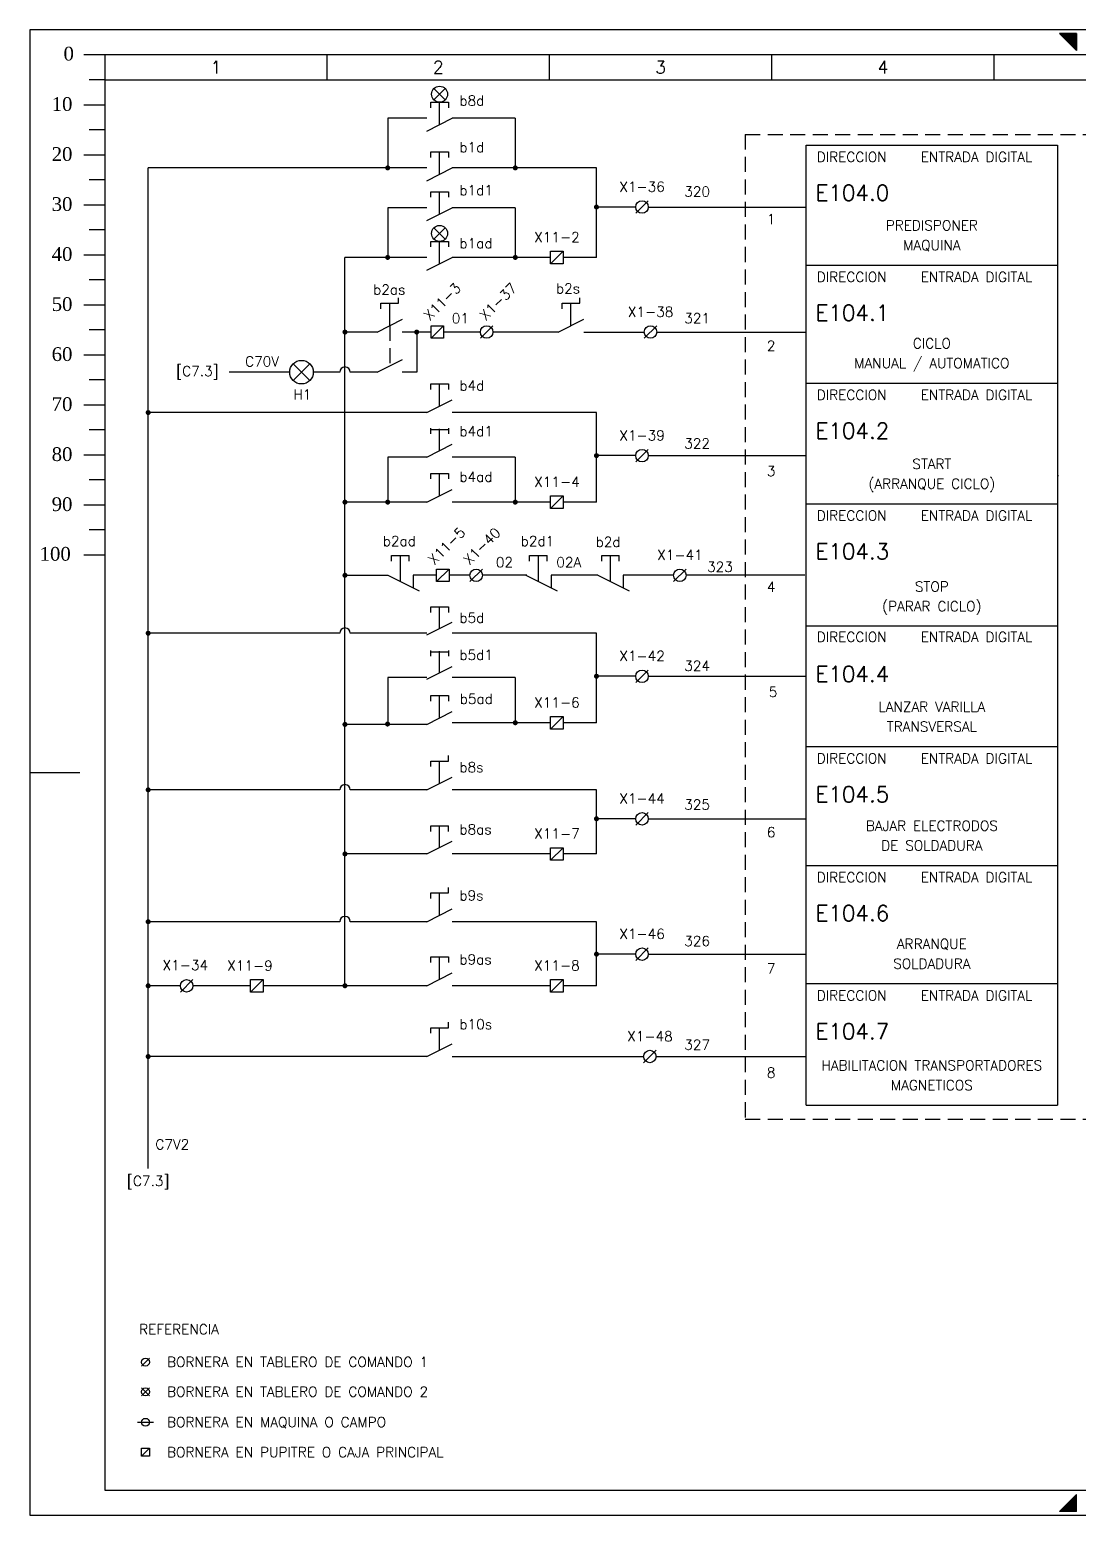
# Model space of a CAD drawing. Header units: millimetres. Extents: x 0 to 420, y 0 to 297.
# Drawn here: x 0 to 209.6, y 0 to 297 of the extents above; entities that cross this region are included whole.
import ezdxf
from ezdxf.enums import TextEntityAlignment as Align

# ---------------------------------------------------------------- set-up
doc = ezdxf.new("R2010")
doc.units = ezdxf.units.MM
doc.linetypes.add('HIDDEN', pattern=[4.5, 3, -1.5])
for name, color, linetype in [('COMPONENTES', 4, 'Continuous'), ('LINE-CONEX', 3, 'Continuous'), ('MARGENES', 6, 'Continuous'), ('REC', 6, 'Continuous'), ('RECUADRO', 5, 'HIDDEN'), ('TEX', 150, 'Continuous'), ('TEXTO', 7, 'Continuous'), ('Textos', 150, 'Continuous'), ('TITULO', 6, 'Continuous')]:
    doc.layers.add(name, color=color, linetype=linetype)
doc.styles.add('ARIAL', font='arial.ttf', dxfattribs={"height": 2})
doc.styles.add('DUTCH801', font='dutcheb.ttf', dxfattribs={"width": 1.75, "height": 2.75})
doc.styles.add('LCOTAS', font='ROMANS')
doc.styles.add('LETRA2', font='swissk.ttf', dxfattribs={"height": 2})
doc.styles.add('LETRA25', font='romans', dxfattribs={"height": 2.5})
doc.styles.add('LETRA4', font='ROMANS', dxfattribs={"height": 4})
doc.styles.add('LETRA5', font='ROMANS', dxfattribs={"height": 5})
doc.styles.add('ROMANS', font='romans.shx', dxfattribs={"width": 0.85})
doc.styles.get("Standard").update_dxf_attribs({"font": 'arial.ttf'})

# ---------------------------------------------------------------- blocks, each defined once
blk = doc.blocks.new('A3')
at = {"layer": 'MARGENES', "color": 4}
for p, q in [((420, 297), (0, 297)), ((0, 297), (0, 0)), ((209.23, 296.25), (205.83, 296.25)), ((209.23, 292.85), (205.83, 296.25)), ((209.23, 296.25), (209.23, 292.85)), ((0, 148.5), (10.02, 148.5)), ((209.23, 4.15), (205.83, 0.75)), ((209.23, 0.75), (209.23, 4.15)), ((0, 0), (420, 0)), ((209.23, 0.75), (205.83, 0.75))]:
    blk.add_line(p, q, dxfattribs=at)
at = {"layer": 'MARGENES'}
for p, q in [((415, 292), (15, 292)), ((15, 292), (15, 5)), ((15, 5), (225, 5))]:
    blk.add_line(p, q, dxfattribs=at)
at = {"layer": 'MARGENES', "color": 1}
for p, q in [((59.44, 287), (59.44, 292)), ((103.89, 287), (103.89, 292)), ((148.33, 287), (148.33, 292)), ((192.78, 287), (192.78, 292)), ((15, 287), (415, 287))]:
    blk.add_line(p, q, dxfattribs=at)
at = {"layer": 'MARGENES', "color": 4}
for points in [[(209.23, 296.25), (209.23, 292.85), (205.83, 296.25)], [(209.23, 0.75), (209.23, 4.15), (205.83, 0.75)]]:
    blk.add_solid(points, dxfattribs=at)
at = {"layer": 'REC', "color": 1}
for p, q in [((15, 292), (10.8, 292)), ((15, 287), (11.9, 287)), ((10.8, 282), (15, 282)), ((15, 277), (11.9, 277)), ((10.8, 272), (15, 272)), ((15, 267), (11.9, 267)), ((10.8, 262), (15, 262)), ((15, 257), (11.9, 257)), ((10.8, 252), (15, 252)), ((15, 247), (11.9, 247)), ((10.8, 242), (15, 242)), ((15, 237), (11.9, 237)), ((10.8, 232), (15, 232)), ((15, 227), (11.9, 227)), ((10.8, 222), (15, 222)), ((15, 217), (11.9, 217)), ((10.8, 212), (15, 212)), ((15, 207), (11.9, 207)), ((10.8, 202), (15, 202)), ((15, 197), (11.9, 197)), ((10.8, 192), (15, 192))]:
    blk.add_line(p, q, dxfattribs=at)
at = {"layer": 'REC', "color": 1, "style": 'DUTCH801'}
for s, p in [('0', (6.76, 290.84)), ('10', (4.39, 280.77)), ('20', (4.39, 270.77)), ('30', (4.39, 260.77)), ('40', (4.39, 250.77)), ('50', (4.39, 240.77)), ('60', (4.39, 230.77)), ('70', (4.39, 220.77)), ('80', (4.39, 210.77)), ('90', (4.39, 200.77)), ('100', (1.98, 190.84))]:
    blk.add_text(s, height=2.75, dxfattribs=at).set_placement(p)
at = {"layer": 'TEX', "style": 'LCOTAS'}
for s, p in [('1', (37.22, 289.5)), ('2', (81.67, 289.5)), ('3', (126.11, 289.5)), ('4', (170.56, 289.5))]:
    blk.add_text(s, height=2.5, dxfattribs=at).set_placement(p, align=Align.MIDDLE_CENTER)
at = {"layer": 'TEX', "width": 0.6456}
for tag, p in [('DIBUJO', (373, 48)), ('REVISO', (385, 48)), ('APROBO', (397, 48)), ('FECHA', (409, 48)), ('DIBUJO', (373, 44)), ('REVISO', (385, 44)), ('APROBO', (397, 44)), ('FECHA', (409, 44)), ('DIBUJO', (373, 40)), ('REVISO', (385, 40)), ('APROBO', (397, 40)), ('FECHA', (409, 40)), ('DIBUJO', (373, 36)), ('REVISO', (385, 36)), ('APROBO', (397, 36)), ('FECHA', (409, 36))]:
    blk.add_attdef(tag, text='', height=1.8, dxfattribs=at).set_placement(p, align=Align.MIDDLE_CENTER)
at = {"layer": 'Textos', "style": 'LCOTAS', "width": 0.645643}
for p in [(307.74, 48.1), (307.74, 44.1), (307.74, 40.1), (307.74, 36.1)]:
    blk.add_attdef('REV', text='', height=1.8, dxfattribs=at).set_placement(p, align=Align.MIDDLE)
at = {"layer": 'Textos'}
for tag, p, height, style, width in [('TEXTO_DE_REVISION', (311.23, 47.1), 1.8, 'LCOTAS', 0.645643), ('TEXTO_DE_REVISION', (311.23, 43.1), 1.8, 'LCOTAS', 0.645643), ('TEXTO_DE_REVISION', (311.23, 39.1), 1.8, 'LCOTAS', 0.645643), ('TEXTO_DE_REVISION', (311.23, 35.1), 1.8, 'LCOTAS', 0.645643), ('ARCHIVO', (276.56, 6.1), 2.5, 'LETRA25', 0.8)]:
    blk.add_attdef(tag, p, '', height=height, dxfattribs=dict(at, style=style, width=width))
for tag, style, width, p in [('AREA', 'ARIAL', 0.75, (387.41, 25.84)), ('A', 'LETRA25', 0.7, (333.06, 7.45))]:
    blk.add_attdef(tag, text='', height=2.5, dxfattribs=dict(at, style=style, width=width)).set_placement(p, align=Align.MIDDLE_CENTER)
at = {"layer": 'Textos', "style": 'LETRA25'}
for tag, p in [('ESC', (232.65, 6.1)), ('FOLIO', (370.29, 6.1)), ('SIGUE EN', (407.08, 6.1))]:
    blk.add_attdef(tag, p, '', height=2.5, dxfattribs=at)
at = {"layer": 'TITULO', "color": 150, "style": 'LETRA4', "width": 0.7}
for tag, p in [('SECTOR', (292.49, 25.49)), ('GRUPO', (292.49, 20.87)), ('MAQ/ITEM', (292.49, 15.96)), ('PARTE', (292.49, 11.44))]:
    blk.add_attdef(tag, p, '', height=2.5, dxfattribs=at)
at = {"layer": 'TITULO', "style": 'LETRA5', "width": 0.65}
blk.add_attdef('COD', text='', height=5, dxfattribs=at).set_placement((363.24, 16.25), align=Align.MIDDLE)
at = {"layer": 'TITULO', "color": 6, "style": 'LETRA2', "width": 0.75}
blk.add_attdef('NUMERO', text='', height=5.25, dxfattribs=at).set_placement((388.84, 16.5), align=Align.MIDDLE_CENTER)
at = {"layer": 'TITULO', "style": 'LETRA5'}
blk.add_attdef('REV', text='', height=5, dxfattribs=at).set_placement((411.77, 16.3), align=Align.MIDDLE)

msp = doc.modelspace()

# ---------------------------------------------------------------- linework, layer by layer
at = {"layer": 'COMPONENTES'}
for p, q in [((80.8, 282.97), (83.06, 285.24)), ((83.06, 282.97), (80.8, 285.24)), ((80.17, 281.4), (80.17, 282.51)), ((80.17, 282.51), (83.69, 282.51)), ((83.69, 282.51), (83.69, 281.4)), ((80.17, 272.58), (83.69, 272.58)), ((80.17, 271.47), (80.17, 272.58)), ((83.69, 272.58), (83.69, 271.47)), ((80.17, 263.49), (80.17, 264.6)), ((80.17, 264.6), (83.69, 264.6)), ((83.69, 264.6), (83.69, 263.49)), ((80.8, 255.14), (83.06, 257.41)), ((83.06, 255.14), (80.8, 257.41)), ((80.17, 253.57), (80.17, 254.68)), ((80.17, 254.68), (83.69, 254.68)), ((83.69, 254.68), (83.69, 253.57)), ((104.13, 252.72), (106.63, 252.72)), ((104.13, 250.22), (104.13, 252.72)), ((106.63, 252.72), (104.13, 250.22)), ((106.63, 252.72), (106.63, 250.22)), ((106.63, 250.22), (104.13, 250.22)), ((70.19, 242.31), (73.71, 242.31)), ((70.19, 241.2), (70.19, 242.31)), ((73.71, 242.31), (73.71, 243.42)), ((106.43, 242.31), (109.95, 242.31)), ((106.43, 241.2), (106.43, 242.31)), ((109.95, 242.31), (109.95, 243.42)), ((82.75, 237.8), (80.25, 235.3)), ((80.25, 235.3), (80.25, 237.8)), ((80.25, 237.8), (82.75, 237.8)), ((82.75, 237.8), (82.75, 235.3)), ((82.75, 235.3), (80.25, 235.3)), ((56, 226.86), (52.67, 230.19)), ((52.67, 226.86), (56, 230.19)), ((80.17, 226.21), (83.69, 226.21)), ((80.17, 225.1), (80.17, 226.21)), ((83.69, 226.21), (83.69, 225.1)), ((80.17, 216.22), (80.17, 217.33)), ((80.17, 217.08), (83.69, 217.08)), ((83.69, 217.33), (83.69, 216.22)), ((80.17, 207.2), (80.17, 208.31)), ((80.17, 208.31), (83.69, 208.31)), ((83.69, 208.31), (83.69, 207.2)), ((106.63, 203.8), (104.13, 201.3)), ((104.13, 201.3), (104.13, 203.8)), ((104.13, 203.8), (106.63, 203.8)), ((106.63, 203.8), (106.63, 201.3)), ((106.63, 201.3), (104.13, 201.3)), ((72.35, 190.78), (72.35, 191.89)), ((72.35, 191.89), (75.87, 191.89)), ((75.87, 190.78), (75.87, 191.89)), ((99.92, 191.89), (103.44, 191.89)), ((99.92, 190.78), (99.92, 191.89)), ((103.44, 190.78), (103.44, 191.89)), ((114.34, 191.89), (117.86, 191.89)), ((114.34, 190.78), (114.34, 191.89)), ((117.86, 190.78), (117.86, 191.89)), ((81.34, 189.18), (83.84, 189.18)), ((81.34, 186.68), (81.34, 189.18)), ((83.84, 189.18), (81.34, 186.68)), ((83.84, 189.18), (83.84, 186.68)), ((83.84, 186.68), (81.34, 186.68)), ((80.18, 181.63), (83.7, 181.63)), ((80.18, 180.52), (80.18, 181.63)), ((83.7, 181.63), (83.7, 180.52)), ((80.17, 171.79), (80.17, 172.9)), ((80.17, 172.65), (83.69, 172.65)), ((83.69, 172.9), (83.69, 171.79)), ((80.17, 162.77), (80.17, 163.87)), ((80.17, 163.87), (83.69, 163.87)), ((83.69, 163.87), (83.69, 162.77)), ((104.13, 159.69), (106.63, 159.69)), ((104.13, 157.19), (104.13, 159.69)), ((106.63, 159.69), (104.13, 157.19)), ((106.63, 159.69), (106.63, 157.19)), ((106.63, 157.19), (104.13, 157.19)), ((83.69, 150.79), (83.69, 151.9)), ((80.17, 149.69), (80.17, 150.79)), ((80.17, 150.79), (83.69, 150.79)), ((80.18, 137.84), (83.7, 137.84)), ((80.18, 136.73), (80.18, 137.84)), ((83.7, 136.73), (83.7, 137.84)), ((104.13, 133.47), (106.63, 133.47)), ((104.13, 130.97), (104.13, 133.47)), ((106.63, 133.47), (104.13, 130.97)), ((106.63, 130.97), (104.13, 130.97)), ((106.63, 133.47), (106.63, 130.97)), ((83.69, 124.43), (83.69, 125.53)), ((80.17, 124.43), (83.69, 124.43)), ((80.17, 123.32), (80.17, 124.43)), ((80.17, 110.51), (80.17, 111.62)), ((80.17, 111.62), (83.69, 111.62)), ((83.69, 111.62), (83.69, 110.51)), ((44.14, 107.11), (46.64, 107.11)), ((46.64, 107.11), (44.14, 104.61)), ((44.14, 104.61), (44.14, 107.11)), ((46.64, 107.11), (46.64, 104.61)), ((104.13, 107.11), (106.63, 107.11)), ((104.13, 104.61), (104.13, 107.11)), ((106.63, 107.11), (104.13, 104.61)), ((106.63, 107.11), (106.63, 104.61)), ((46.64, 104.61), (44.14, 104.61)), ((106.63, 104.61), (104.13, 104.61)), ((83.69, 97.47), (83.69, 98.58)), ((80.17, 96.36), (80.17, 97.47)), ((80.17, 97.47), (83.69, 97.47)), ((22.35, 29.83), (23.94, 31.41)), ((22.35, 23.89), (23.94, 25.47)), ((23.94, 23.89), (22.35, 25.47)), ((21.56, 18.59), (24.73, 18.59)), ((22.35, 11.83), (23.94, 13.41)), ((22.35, 13.41), (23.94, 13.41)), ((22.35, 11.83), (22.35, 13.41)), ((23.94, 13.41), (23.94, 11.83)), ((23.94, 11.83), (22.35, 11.83))]:
    msp.add_line(p, q, dxfattribs=at)
at = {"layer": 'COMPONENTES', "linetype": 'HIDDEN', "ltscale": 20}
for p, q in [((81.94, 278.02), (81.94, 282.36)), ((81.94, 268.1), (81.94, 272.43)), ((81.94, 260.12), (81.94, 264.45)), ((81.94, 250.19), (81.94, 254.53)), ((71.96, 237.83), (71.96, 242.16)), ((108.2, 237.83), (108.2, 242.16)), ((81.94, 221.73), (81.94, 226.06)), ((81.94, 212.85), (81.94, 217.18)), ((81.94, 203.83), (81.94, 208.16)), ((74.12, 186.68), (74.12, 191.74)), ((101.69, 186.68), (101.69, 191.74)), ((116.11, 186.68), (116.11, 191.74)), ((81.94, 177.3), (81.94, 181.63)), ((81.94, 168.42), (81.94, 172.75)), ((81.94, 159.39), (81.94, 163.72)), ((81.94, 146.31), (81.94, 150.64)), ((81.94, 133.5), (81.94, 137.84)), ((81.94, 119.95), (81.94, 124.28)), ((81.94, 107.14), (81.94, 111.47)), ((81.94, 92.99), (81.94, 97.32))]:
    msp.add_line(p, q, dxfattribs=at)
at = {"layer": 'COMPONENTES', "linetype": 'Continuous'}
for p, q in [((79.41, 276.74), (84.48, 279.3)), ((79.4, 266.82), (84.48, 269.38)), ((79.41, 258.84), (84.48, 261.4)), ((123.65, 262.8), (121.15, 260.3)), ((79.4, 248.91), (84.48, 251.47)), ((69.43, 236.55), (74.5, 239.11)), ((92.6, 237.8), (90.1, 235.3)), ((105.66, 236.55), (110.74, 239.11)), ((125.35, 237.8), (122.85, 235.3)), ((69.43, 228.53), (74.5, 231.09)), ((79.4, 220.45), (84.48, 223.01)), ((79.41, 211.57), (84.48, 214.13)), ((123.65, 213.1), (121.15, 210.6)), ((79.4, 202.55), (84.48, 205.11)), ((71.58, 187.93), (77.86, 184.83)), ((76.66, 187.93), (76.66, 185.37)), ((90.5, 189.18), (88, 186.68)), ((99.15, 187.93), (105.43, 184.83)), ((104.23, 187.93), (104.23, 185.37)), ((113.58, 187.93), (119.85, 184.83)), ((118.65, 187.93), (118.65, 185.37)), ((131.21, 189.18), (128.71, 186.68)), ((79.4, 176.02), (84.48, 178.58)), ((79.41, 167.14), (84.48, 169.7)), ((123.65, 168.99), (121.15, 166.49)), ((79.4, 158.11), (84.48, 160.67)), ((79.4, 145.03), (84.48, 147.59)), ((123.65, 140.5), (121.15, 138)), ((79.4, 132.22), (84.48, 134.78)), ((79.4, 118.67), (84.48, 121.23)), ((123.65, 113.44), (121.15, 110.94)), ((32.61, 107.11), (30.11, 104.61)), ((79.4, 105.86), (84.48, 108.42)), ((79.4, 91.71), (84.48, 94.27)), ((125.22, 92.96), (122.72, 90.46))]:
    msp.add_line(p, q, dxfattribs=at)
at = {"layer": 'COMPONENTES'}
for centre, radius in [((81.93, 284.11), 1.6), ((81.93, 256.28), 1.6), ((54.33, 228.53), 2.36), ((23.14, 30.62), 0.792), ((23.14, 24.68), 0.792), ((23.14, 18.59), 0.792)]:
    msp.add_circle(centre, radius, dxfattribs=at)
at = {"layer": 'COMPONENTES', "linetype": 'Continuous'}
for centre in [(122.4, 261.55), (91.35, 236.55), (124.1, 236.55), (122.4, 211.85), (89.25, 187.93), (129.96, 187.93), (122.4, 167.74), (122.4, 139.25), (122.4, 112.19), (31.36, 105.86), (123.97, 91.71)]:
    msp.add_circle(centre, 1.25, dxfattribs=at)
at = {"layer": 'LINE-CONEX'}
for p, q in [((79.41, 279.3), (71.56, 279.3)), ((97.07, 279.3), (84.48, 279.3)), ((155.22, 273.92), (205.46, 273.92)), ((155.22, 81.99), (155.22, 273.92)), ((205.46, 273.92), (205.46, 81.99)), ((23.68, 69.35), (23.68, 269.38)), ((79.4, 269.38), (23.68, 269.38)), ((113.3, 269.38), (84.48, 269.38)), ((113.3, 257.92), (113.3, 269.38)), ((79.41, 261.4), (71.56, 261.4)), ((97.07, 261.4), (84.48, 261.4)), ((123.65, 261.55), (155.22, 261.55)), ((79.4, 251.47), (63.02, 251.47)), ((104.13, 251.47), (84.48, 251.47)), ((113.3, 251.47), (106.63, 251.47)), ((155.22, 249.93), (205.46, 249.93)), ((69.43, 236.55), (63.02, 236.55)), ((80.25, 236.55), (74.48, 236.55)), ((90.1, 236.55), (82.75, 236.55)), ((105.66, 236.55), (92.6, 236.55)), ((110.74, 236.55), (122.85, 236.55)), ((125.35, 236.55), (155.22, 236.55)), ((61.97, 228.53), (56.69, 228.53)), ((69.43, 228.53), (64.07, 228.53)), ((77.36, 228.53), (74.48, 228.53)), ((155.22, 226.34), (205.46, 226.34)), ((79.4, 220.45), (23.68, 220.45)), ((113.3, 220.45), (84.48, 220.45)), ((113.3, 208.99), (113.3, 220.45)), ((79.41, 211.57), (71.56, 211.57)), ((97.07, 211.57), (84.48, 211.57)), ((123.65, 211.85), (155.22, 211.85)), ((205.46, 207.86), (205.67, 207.86)), ((79.4, 202.55), (63.02, 202.55)), ((104.13, 202.55), (84.48, 202.55)), ((113.3, 202.55), (106.63, 202.55)), ((155.22, 202.23), (205.46, 202.23)), ((81.34, 187.93), (76.66, 187.93)), ((88, 187.93), (83.84, 187.93)), ((99.38, 187.93), (90.5, 187.93)), ((113.58, 187.93), (104.23, 187.93)), ((128.71, 187.93), (118.65, 187.93)), ((154.98, 187.93), (131.21, 187.93)), ((61.97, 176.34), (23.68, 176.34)), ((79.4, 176.34), (64.07, 176.34)), ((113.3, 176.34), (84.48, 176.34)), ((113.3, 164.88), (113.3, 176.34)), ((205.46, 177.73), (155.22, 177.73)), ((79.41, 167.46), (71.56, 167.46)), ((97.07, 167.46), (84.48, 167.46)), ((123.65, 167.74), (155.22, 167.74)), ((79.4, 158.11), (63.02, 158.11)), ((104.13, 158.44), (84.48, 158.44)), ((113.3, 158.44), (106.63, 158.44)), ((155.22, 153.69), (205.46, 153.69)), ((61.97, 145.03), (23.68, 145.03)), ((79.4, 145.03), (64.07, 145.03)), ((113.3, 145.03), (84.48, 145.03)), ((113.3, 138.66), (113.3, 145.03)), ((123.65, 139.25), (155.22, 139.25)), ((79.4, 132.22), (63.02, 132.22)), ((104.13, 132.22), (84.48, 132.22)), ((113.3, 132.22), (106.63, 132.22)), ((155.22, 129.91), (205.46, 129.91)), ((61.97, 118.67), (23.68, 118.67)), ((79.4, 118.67), (64.07, 118.67)), ((113.3, 118.67), (84.48, 118.67)), ((113.3, 112.3), (113.3, 118.67)), ((123.65, 112.19), (155.22, 112.19)), ((30.11, 105.86), (23.68, 105.86)), ((44.14, 105.86), (32.61, 105.86)), ((79.4, 105.86), (46.64, 105.86)), ((104.13, 105.86), (84.48, 105.86)), ((113.3, 105.86), (106.63, 105.86)), ((205.46, 106.28), (155.22, 106.28)), ((23.93, 91.71), (23.68, 91.71)), ((84.48, 91.71), (122.72, 91.71)), ((125.22, 91.71), (155.22, 91.71)), ((155.22, 81.99), (205.46, 81.99))]:
    msp.add_line(p, q, dxfattribs=at)
for points in [[(71.56, 279.3), (71.56, 269.38)], [(97.07, 279.3), (97.07, 269.38)], [(71.56, 261.4), (71.56, 251.47)], [(97.07, 261.4), (97.07, 251.47)], [(121.15, 261.55), (113.3, 261.55)], [(113.3, 251.47), (113.3, 257.92)], [(63.02, 105.86), (63.02, 251.47)], [(77.36, 236.55), (77.36, 228.53)], [(51.97, 228.53), (39.87, 228.53)], [(71.56, 211.57), (71.56, 202.55)], [(97.07, 211.57), (97.07, 202.55)], [(121.15, 211.85), (113.3, 211.85)], [(113.3, 202.55), (113.3, 208.99)], [(63.02, 187.93), (71.58, 187.93)], [(71.56, 167.46), (71.56, 158.44)], [(97.07, 167.46), (97.07, 158.44)], [(121.15, 167.74), (113.3, 167.74)], [(113.3, 158.44), (113.3, 164.88)], [(121.15, 139.25), (113.3, 139.25)], [(113.3, 132.22), (113.3, 138.66)], [(113.3, 105.86), (113.3, 112.3)], [(121.15, 112.19), (113.3, 112.19)], [(79.4, 91.71), (23.68, 91.71)]]:
    msp.add_lwpolyline(points, dxfattribs=at)
at = {"layer": 'LINE-CONEX', "const_width": 0.5}
for points in [[(71.31, 269.38, 1), (71.81, 269.38, 1)], [(71.31, 269.38, 1), (71.81, 269.38, 1)], [(96.82, 269.38, 1), (97.32, 269.38, 1)], [(96.82, 269.38, 1), (97.32, 269.38, 1)], [(113.05, 261.55, 1), (113.55, 261.55, 1)], [(71.31, 251.47, 1), (71.81, 251.47, 1)], [(71.31, 251.47, 1), (71.81, 251.47, 1)], [(96.82, 251.47, 1), (97.32, 251.47, 1)], [(96.82, 251.47, 1), (97.32, 251.47, 1)], [(62.77, 236.55, 1), (63.27, 236.55, 1)], [(62.77, 236.55, 1), (63.27, 236.55, 1)], [(62.77, 236.55, 1), (63.27, 236.55, 1)], [(77.11, 236.55, 1), (77.61, 236.55, 1)], [(77.11, 236.55, 1), (77.61, 236.55, 1)], [(23.43, 220.45, 1), (23.93, 220.45, 1)], [(23.43, 220.45, 1), (23.93, 220.45, 1)], [(23.43, 220.45, 1), (23.93, 220.45, 1)], [(113.05, 211.85, 1), (113.55, 211.85, 1)], [(62.77, 202.55, 1), (63.27, 202.55, 1)], [(62.77, 202.55, 1), (63.27, 202.55, 1)], [(62.77, 202.55, 1), (63.27, 202.55, 1)], [(71.31, 202.55, 1), (71.81, 202.55, 1)], [(71.31, 202.55, 1), (71.81, 202.55, 1)], [(96.82, 202.55, 1), (97.32, 202.55, 1)], [(96.82, 202.55, 1), (97.32, 202.55, 1)], [(62.77, 187.93, 1), (63.27, 187.93, 1)], [(62.77, 187.93, 1), (63.27, 187.93, 1)], [(62.77, 187.93, 1), (63.27, 187.93, 1)], [(23.43, 176.34, 1), (23.93, 176.34, 1)], [(23.43, 176.34, 1), (23.93, 176.34, 1)], [(23.43, 176.34, 1), (23.93, 176.34, 1)], [(113.05, 167.74, 1), (113.55, 167.74, 1)], [(62.77, 158.11, 1), (63.27, 158.11, 1)], [(62.77, 158.11, 1), (63.27, 158.11, 1)], [(62.77, 158.11, 1), (63.27, 158.11, 1)], [(71.28, 158.19, 1), (71.78, 158.19, 1)], [(71.28, 158.19, 1), (71.78, 158.19, 1)], [(96.82, 158.44, 1), (97.32, 158.44, 1)], [(96.82, 158.44, 1), (97.32, 158.44, 1)], [(23.43, 145.03, 1), (23.93, 145.03, 1)], [(23.43, 145.03, 1), (23.93, 145.03, 1)], [(23.43, 145.03, 1), (23.93, 145.03, 1)], [(113.05, 139.25, 1), (113.55, 139.25, 1)], [(62.77, 132.22, 1), (63.27, 132.22, 1)], [(62.77, 132.22, 1), (63.27, 132.22, 1)], [(62.77, 132.22, 1), (63.27, 132.22, 1)], [(23.43, 118.67, 1), (23.93, 118.67, 1)], [(23.43, 118.67, 1), (23.93, 118.67, 1)], [(23.43, 118.67, 1), (23.93, 118.67, 1)], [(113.05, 112.19, 1), (113.55, 112.19, 1)], [(23.43, 105.86, 1), (23.93, 105.86, 1)], [(23.43, 105.86, 1), (23.93, 105.86, 1)], [(23.43, 105.86, 1), (23.93, 105.86, 1)], [(62.77, 105.86, 1), (63.27, 105.86, 1)], [(62.77, 105.86, 1), (63.27, 105.86, 1)], [(62.77, 105.86, 1), (63.27, 105.86, 1)], [(23.43, 91.71, 1), (23.93, 91.71, 1)], [(23.43, 91.71, 1), (23.93, 91.71, 1)], [(23.43, 91.71, 1), (23.93, 91.71, 1)]]:
    msp.add_lwpolyline(points, format="xyb", close=True, dxfattribs=at)
at = {"layer": 'LINE-CONEX', "linetype": 'HIDDEN'}
msp.add_lwpolyline([(71.96, 237.83), (71.96, 229.81)], dxfattribs=at)
at = {"layer": 'LINE-CONEX'}
for centre in [(63.02, 228.53), (63.02, 176.34), (63.02, 145.03), (63.02, 118.67)]:
    msp.add_arc(centre, 1.05, 0, 180, dxfattribs=at)
at = {"layer": 'RECUADRO'}
for p, q in [((143.03, 276.06), (284.72, 276.06)), ((143.03, 276.06), (143.03, 79.22)), ((143.03, 79.22), (284.72, 79.22))]:
    msp.add_line(p, q, dxfattribs=at)

# ---------------------------------------------------------------- block references
at = {"layer": 'LINE-CONEX'}
msp.add_blockref('A3', (0, 0), dxfattribs=at)

# ---------------------------------------------------------------- texts
at = {"layer": 'TEXTO', "style": 'ROMANS'}
for s, height, p in [('b8d', 2, (85.91, 281.82)), ('b1d', 2, (85.91, 272.51)), ('DIRECCION', 2, (157.34, 270.57)), ('ENTRADA DIGITAL', 2, (178.13, 270.57)), ('b1d1', 2, (85.91, 263.91)), ('320', 2, (130.85, 263.64)), ('E104.0', 3.154, (157.09, 262.81)), ('1', 2, (147.35, 258.14)), ('b1ad', 2, (85.91, 253.31)), ('DIRECCION', 2, (157.34, 246.58)), ('ENTRADA DIGITAL', 2, (178.13, 246.58)), ('b2as', 2, (68.66, 244.05)), ('b2s', 2, (105.2, 244.27)), ('E104.1', 3.154, (157.09, 238.82)), ('01', 2, (84.36, 238.31)), ('321', 2, (130.85, 238.31)), ('2', 2, (147.35, 232.81)), ('C70V', 2, (43.06, 229.68)), ('b4d', 2, (85.91, 224.86)), ('H1', 2, (52.71, 223.08)), ('DIRECCION', 2, (157.34, 222.99)), ('ENTRADA DIGITAL', 2, (178.13, 222.99)), ('b4d1', 2, (85.91, 215.73)), ('E104.2', 3.154, (157.09, 215.24)), ('322', 2, (130.85, 213.27)), ('b4ad', 2, (85.91, 206.63)), ('3', 2, (147.35, 207.77)), ('DIRECCION', 2, (157.34, 198.87)), ('ENTRADA DIGITAL', 2, (178.13, 198.87)), ('b2ad', 2, (70.59, 193.78)), ('b2d1', 2, (98.16, 193.78)), ('b2d', 2, (113.13, 193.61)), ('E104.3', 3.154, (157.09, 191.12)), ('323', 2, (135.41, 188.62)), ('4', 2, (147.35, 184.6)), ('b5d', 2, (85.91, 178.43)), ('DIRECCION', 2, (157.34, 174.6)), ('ENTRADA DIGITAL', 2, (178.13, 174.6)), ('b5d1', 2, (85.91, 171.01)), ('324', 2, (130.85, 168.83)), ('E104.4', 3.154, (157.09, 166.62)), ('b5ad', 2, (85.97, 162.23)), ('5', 2, (147.73, 163.61)), ('DIRECCION', 2, (157.34, 150.33)), ('ENTRADA DIGITAL', 2, (178.13, 150.33)), ('b8s', 2, (85.91, 148.56)), ('E104.5', 3.154, (157.09, 142.58)), ('325', 2, (130.85, 141.07)), ('b8as', 2, (85.91, 136.12)), ('6', 2, (147.35, 135.57)), ('DIRECCION', 2, (157.34, 126.55)), ('ENTRADA DIGITAL', 2, (178.13, 126.55)), ('b9s', 2, (85.91, 122.93)), ('E104.6', 3.154, (157.09, 118.8)), ('326', 2, (130.85, 113.81)), ('X1-34', 2, (26.58, 108.99)), ('X11-9', 2, (39.51, 108.89)), ('b9as', 2, (85.91, 110.12)), ('7', 2, (147.35, 108.31)), ('DIRECCION', 2, (157.34, 102.92)), ('ENTRADA DIGITAL', 2, (178.13, 102.92)), ('b10s', 2, (85.91, 97.18)), ('E104.7', 3.154, (157.09, 95.17)), ('327', 2, (130.85, 93.07)), ('8', 2, (147.35, 87.49)), ('C7V2', 2, (25.12, 73.16)), ('REFERENCIA', 2, (21.88, 36.18)), ('BORNERA EN TABLERO DE COMANDO 1', 2, (27.44, 29.65)), ('BORNERA EN TABLERO DE COMANDO 2', 2, (27.44, 23.71)), ('BORNERA EN MAQUINA O CAMPO', 2, (27.44, 17.63)), ('BORNERA EN PUPITRE O CAJA PRINCIPAL', 2, (27.44, 11.62))]:
    msp.add_text(s, height=height, dxfattribs=at).set_placement(p)
for s, p in [('X1-36', (122.42, 264.61)), ('PREDISPONER', (180.34, 256.89)), ('X11-2', (105.4, 254.53)), ('MAQUINA', (180.34, 252.93)), ('X1-38', (124.12, 239.6)), ('CICLO', (180.34, 233.3)), ('MANUAL / AUTOMATICO', (180.34, 229.34)), ('[C7.3]', (33.53, 227.75)), ('X1-39', (122.42, 214.9)), ('START', (180.34, 209.18)), ('X11-4', (105.4, 205.6)), ('(ARRANQUE CICLO)', (180.34, 205.23)), ('02', (94.89, 189.53)), ('02A', (107.76, 189.53)), ('X1-41', (129.98, 190.99)), ('STOP', (180.34, 184.68)), ('(PARAR CICLO)', (180.34, 180.73)), ('X1-42', (122.42, 170.8)), ('X11-6', (105.4, 161.49)), ('LANZAR VARILLA', (180.34, 160.65)), ('TRANSVERSAL', (180.34, 156.69)), ('X1-44', (122.42, 142.3)), ('X11-7', (105.4, 135.28)), ('BAJAR ELECTRODOS', (180.34, 136.86)), ('DE SOLDADURA', (180.34, 132.91)), ('X1-46', (122.42, 115.24)), ('ARRANQUE', (180.34, 113.23)), ('X11-8', (105.4, 108.91)), ('SOLDADURA', (180.34, 109.28)), ('X1-48', (123.99, 94.76)), ('HABILITACION TRANSPORTADORES', (180.34, 88.95)), ('MAGNETICOS', (180.34, 84.99)), ('[C7.3]', (23.68, 65.84))]:
    msp.add_text(s, height=2, dxfattribs=at).set_placement(p, align=Align.CENTER)
for s, p in [('X11-3', (83.18, 241.92)), ('X1-37', (94.34, 241.92)), ('X11-5', (84.05, 193.08)), ('X1-40', (91.09, 193.03))]:
    msp.add_text(s, height=2, rotation=45, dxfattribs=at).set_placement(p, align=Align.CENTER)

doc.saveas('drawing.dxf')
